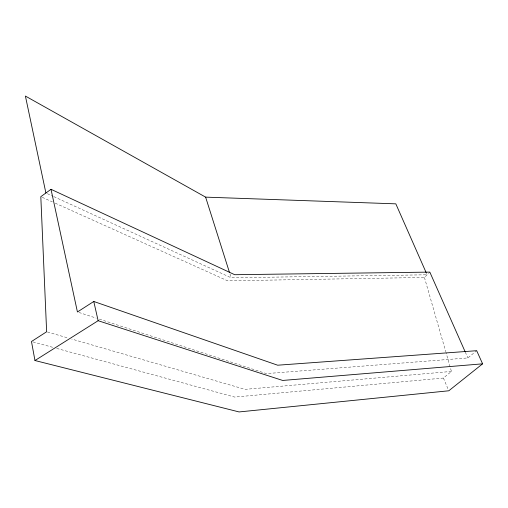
<?xml version="1.0" encoding="UTF-8"?>
<svg xmlns="http://www.w3.org/2000/svg" width="508" height="508" viewBox="0 0 508 508"><rect width="100%" height="100%" fill="white"/><g stroke="black" fill="none" stroke-linecap="round" stroke-linejoin="round"><path stroke-width="0.38" stroke-dasharray="2.54 1.91" d="M55.239 203.181L227.648 280.829L424.428 277.451L429.825 272.104M56.68 348.405L234.671 397.072L443.395 378.047L451.434 371.443L445.992 352.495M99.257 319.094L266.332 373.609L467.887 357.93L476.682 350.704M451.434 371.443L245.078 389.357L71.723 339.052M53.829 196.634L231.172 277.781L427.114 274.79L426.472 273.342M33.001 341.928L52.864 347.358M47.396 331.991L67.926 337.947M78.937 312.464L96.247 318.116M42.259 197.333L52.356 201.879M47.339 193.662L53.105 196.304M465.328 352.158L467.887 357.93M443.395 378.047L448.494 390.074M229.978 274.015L231.172 277.781M424.428 277.451L445.77 351.733"/><path stroke-width="0.76" d="M51.01 189.3L77.432 311.976L93.777 301.473L277.666 365.208L476.682 350.704L482.6 363.83L448.793 390.785L239.084 411.937L34.969 360.528L31.477 341.516L46.634 331.768L40.811 196.679L51.01 189.3L234.715 274.714L429.825 272.104L465.004 351.441M34.969 360.528L98.139 320.707L282.67 380.448L482.6 363.83M45.898 193.002L25.4 96.063L205.619 197.136L395.827 203.848L426.155 272.618M205.619 197.136L229.495 272.51M93.777 301.473L98.139 320.707"/></g></svg>
